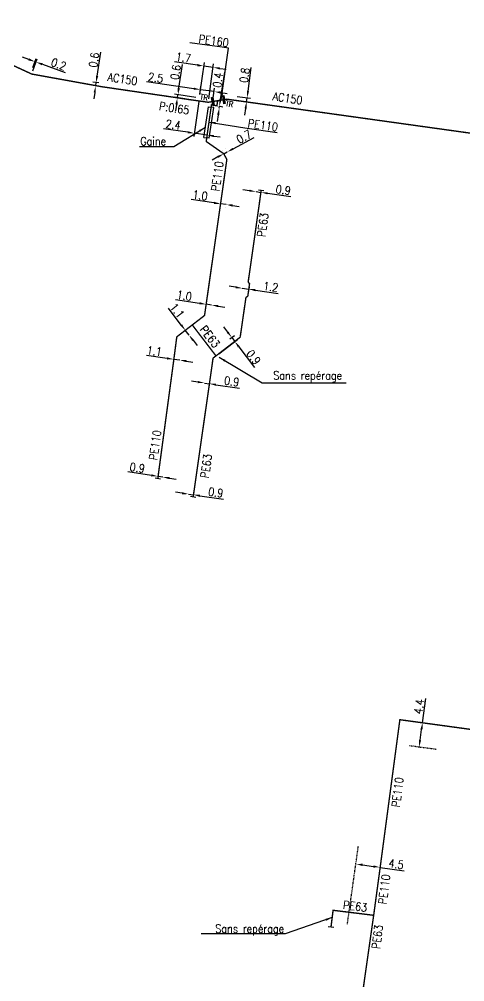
# Model space of a CAD drawing. Header units: millimetres. Extents: x 113999 to 115000, y 123996 to 125006.
# Drawn here: x 114214.8 to 114295.6, y 124723.9 to 124898.4 of the extents above; entities that cross this region are included whole.
import ezdxf
from ezdxf.enums import TextEntityAlignment as Align

# ---------------------------------------------------------------- set-up
doc = ezdxf.new("R2010")
doc.units = ezdxf.units.MM
doc.header["$PDMODE"] = 34
for name, pattern in [('DASHED', [0.75, 0.5, -0.25]), ('L_25_AP', [2000, 1000, 1000]), ('L_25_PE', [2000, 1000, 1000])]:
    doc.linetypes.add(name, pattern=pattern)
doc.layers.get('0').update_dxf_attribs({"linetype": 'CONTINUOUS'})
doc.layers.get('Defpoints').update_dxf_attribs({"linetype": 'CONTINUOUS'})
for name, color, linetype in [('L_150', 1, 'CONTINUOUS'), ('L_340', 7, 'CONTINUOUS'), ('L_400', 7, 'CONTINUOUS')]:
    doc.layers.add(name, color=color, linetype=linetype)
doc.styles.get("Standard").update_dxf_attribs({"font": 'romans.shx', "width": 0.85})
doc.dimstyles.get("Standard").update_dxf_attribs({"dimtxt": 1.5, "dimasz": 1.2, "dimexe": 0.625, "dimexo": 0.625, "dimgap": 0.25, "dimtad": 1, "dimdec": 1, "dimzin": 0, "dimdsep": 46, "dimtxsty": 'Standard', "dimcen": -0.5, "dimadec": 0, "dimazin": 0, "dimtfac": 1, "dimtdec": 1, "dimtmove": 0, "dimatfit": 3, "dimfxl": 0, "dimtolj": 1, "dimtzin": 0, "dimarcsym": 0})

# ---------------------------------------------------------------- blocks, each defined once
blk = doc.blocks.new('*D73')
at = {"layer": 'Defpoints', "color": 0, "linetype": 'Continuous', "transparency": 16777216}
for p in [(114228.76, 124886.89), (114229.86, 124886.72), (114229.77, 124886.13)]:
    blk.add_point(p, dxfattribs=at)
at = {"layer": 'L_150', "color": 0, "linetype": 'Continuous', "lineweight": -2, "transparency": 16777216}
for p, q in [((114228.94, 124888.07), (114229.59, 124892.4)), ((114229.24, 124886.82), (114228.15, 124886.98)), ((114228.68, 124886.29), (114228.76, 124886.89)), ((114229.15, 124886.22), (114228.06, 124886.38)), ((114228.5, 124885.1), (114228.32, 124883.92))]:
    blk.add_line(p, q, dxfattribs=at)
at = {"layer": 'L_150', "color": 0, "linetype": 'Continuous', "transparency": 16777216}
for points in [[(114228.75, 124888.1), (114229.14, 124888.04), (114228.76, 124886.89)], [(114228.3, 124885.13), (114228.69, 124885.07), (114228.68, 124886.29)]]:
    blk.add_solid(points, dxfattribs=at)
at = {"layer": 'L_150', "color": 0, "linetype": 'Continuous', "transparency": 16777216, "insert": (114228.37, 124890.98), "char_height": 1.5, "attachment_point": 5, "rotation": 81.464}
blk.add_mtext('\\A1;0.6', dxfattribs=at)
blk = doc.blocks.new('*D74')
at = {"layer": 'Defpoints', "color": 0, "linetype": 'Continuous', "transparency": 16777216}
for p in [(114217.68, 124890.66), (114217.09, 124889.03), (114217.09, 124888.42)]:
    blk.add_point(p, dxfattribs=at)
at = {"layer": 'L_150', "color": 0, "linetype": 'Continuous', "lineweight": -2, "transparency": 16777216}
for p, q in [((114216.55, 124891.07), (114215.42, 124891.47)), ((114217.3, 124889.62), (114217.89, 124891.25)), ((114217.3, 124889.01), (114218.08, 124891.18)), ((114217.68, 124890.66), (114217.87, 124890.59)), ((114219, 124890.19), (114223.12, 124888.72))]:
    blk.add_line(p, q, dxfattribs=at)
at = {"layer": 'L_150', "color": 0, "linetype": 'Continuous', "transparency": 16777216}
for points in [[(114216.61, 124891.26), (114216.48, 124890.88), (114217.68, 124890.66)], [(114219.07, 124890.38), (114218.93, 124890), (114217.87, 124890.59)]]:
    blk.add_solid(points, dxfattribs=at)
at = {"layer": 'L_150', "color": 0, "linetype": 'Continuous', "transparency": 16777216, "insert": (114221.96, 124890.2), "char_height": 1.5, "attachment_point": 5, "rotation": 340.3438}
blk.add_mtext('\\A1;0.2', dxfattribs=at)
blk = doc.blocks.new('*D75')
at = {"layer": 'Defpoints', "color": 0, "linetype": 'Continuous', "transparency": 16777216}
for p in [(114243.58, 124884.66), (114245.47, 124883.82), (114247.47, 124884.08)]:
    blk.add_point(p, dxfattribs=at)
at = {"layer": 'L_150', "color": 0, "linetype": 'Continuous', "lineweight": -2, "transparency": 16777216}
for p, q in [((114243.76, 124885.85), (114244.4, 124890.17)), ((114244.85, 124883.91), (114242.88, 124884.21)), ((114246.85, 124884.17), (114242.96, 124884.76)), ((114243.5, 124884.12), (114243.58, 124884.66)), ((114243.32, 124882.93), (114243.14, 124881.74))]:
    blk.add_line(p, q, dxfattribs=at)
at = {"layer": 'L_150', "color": 0, "linetype": 'Continuous', "transparency": 16777216}
for points in [[(114243.56, 124885.88), (114243.95, 124885.82), (114243.58, 124884.66)], [(114243.12, 124882.96), (114243.52, 124882.9), (114243.5, 124884.12)]]:
    blk.add_solid(points, dxfattribs=at)
at = {"layer": 'L_150', "color": 0, "linetype": 'Continuous', "transparency": 16777216, "insert": (114243.18, 124888.75), "char_height": 1.5, "attachment_point": 5, "rotation": 81.464}
blk.add_mtext('\\A1;0.6', dxfattribs=at)
blk = doc.blocks.new('*D76')
at = {"layer": 'Defpoints', "color": 0, "linetype": 'Continuous', "transparency": 16777216}
for p in [(114247.47, 124884.08), (114246.56, 124877.69), (114248.89, 124877.36)]:
    blk.add_point(p, dxfattribs=at)
at = {"layer": 'L_150', "color": 0, "linetype": 'Continuous', "lineweight": -2, "transparency": 16777216}
for p, q in [((114247.38, 124883.46), (114246.47, 124877.08)), ((114245.37, 124877.86), (114240.99, 124878.49)), ((114248.89, 124877.36), (114246.56, 124877.69)), ((114250.08, 124877.19), (114251.27, 124877.03))]:
    blk.add_line(p, q, dxfattribs=at)
at = {"layer": 'L_150', "color": 0, "linetype": 'Continuous', "transparency": 16777216}
for points in [[(114245.4, 124878.06), (114245.35, 124877.67), (114246.56, 124877.69)], [(114250.11, 124877.39), (114250.05, 124877), (114248.89, 124877.36)]]:
    blk.add_solid(points, dxfattribs=at)
at = {"layer": 'L_150', "color": 0, "linetype": 'Continuous', "transparency": 16777216, "insert": (114242.73, 124879.25), "char_height": 1.5, "attachment_point": 5, "rotation": 351.8966}
blk.add_mtext('\\A1;2.4', dxfattribs=at)
blk = doc.blocks.new('*D77')
at = {"layer": 'Defpoints', "color": 0, "linetype": 'Continuous', "transparency": 16777216}
for p in [(114248.3, 124889.87), (114247.47, 124884.08), (114249.08, 124883.31)]:
    blk.add_point(p, dxfattribs=at)
at = {"layer": 'L_150', "color": 0, "linetype": 'Continuous', "lineweight": -2, "transparency": 16777216}
for p, q in [((114247.11, 124890.04), (114242.96, 124890.63)), ((114247.56, 124884.7), (114248.38, 124890.49)), ((114249.17, 124883.93), (114250.07, 124890.25)), ((114249.98, 124889.63), (114248.3, 124889.87)), ((114251.17, 124889.46), (114252.36, 124889.29))]:
    blk.add_line(p, q, dxfattribs=at)
at = {"layer": 'L_150', "color": 0, "linetype": 'Continuous', "transparency": 16777216}
for points in [[(114247.14, 124890.24), (114247.08, 124889.84), (114248.3, 124889.87)], [(114251.2, 124889.66), (114251.14, 124889.26), (114249.98, 124889.63)]]:
    blk.add_solid(points, dxfattribs=at)
at = {"layer": 'L_150', "color": 0, "linetype": 'Continuous', "transparency": 16777216, "insert": (114244.58, 124891.41), "char_height": 1.5, "attachment_point": 5, "rotation": 351.8966}
blk.add_mtext('\\A1;1.7', dxfattribs=at)
blk = doc.blocks.new('L_340_19')
at = {"linetype": 'Continuous'}
blk.add_hatch(color=0, dxfattribs=at).paths.add_polyline_path([(0.12, 0.75), (-0.12, 0.75), (-0.12, -0.75), (0.12, -0.75)])
at = {"color": 0, "linetype": 'Continuous'}
blk.add_lwpolyline([(-0.12, 0.75), (0.12, 0.75), (0.12, -0.75), (-0.12, -0.75)], close=True, dxfattribs=at)
at = {"color": 0, "linetype": 'Continuous', "width": 0.75}
for tag, height, flags, p in [('TR', 1, 8, (0, 1.98)), ('DEF_LEG', 1.2, 3, (0, -5)), ('DEF_COUP', 1.2, 3, (0, -7.5)), ('DEF_TYPE', 1.2, 3, (0, -10))]:
    blk.add_attdef(tag, text='', height=height, dxfattribs=dict(at, flags=flags)).set_placement(p, align=Align.MIDDLE)
blk = doc.blocks.new('*D78')
at = {"layer": 'Defpoints', "color": 0, "linetype": 'Continuous', "transparency": 16777216}
for p in [(114250.66, 124882.67), (114251.07, 124882.21), (114251.07, 124882.21)]:
    blk.add_point(p, dxfattribs=at)
at = {"layer": 'L_150', "color": 0, "linetype": 'Continuous', "lineweight": -2, "transparency": 16777216}
for p, q in [((114251.31, 124883.79), (114252.07, 124888.78)), ((114251.07, 124882.21), (114251.13, 124882.6)), ((114251.28, 124882.58), (114251.75, 124882.51)), ((114250.89, 124881.02), (114250.71, 124879.84))]:
    blk.add_line(p, q, dxfattribs=at)
at = {"layer": 'L_150', "color": 0, "linetype": 'Continuous', "transparency": 16777216}
for points in [[(114251.11, 124883.82), (114251.51, 124883.76), (114251.13, 124882.6)], [(114250.69, 124881.05), (114251.09, 124880.99), (114251.07, 124882.21)]]:
    blk.add_solid(points, dxfattribs=at)
at = {"layer": 'L_150', "color": 0, "linetype": 'Continuous', "transparency": 16777216, "insert": (114250.84, 124887.33), "char_height": 1.5, "attachment_point": 5, "rotation": 81.3449}
blk.add_mtext('\\A1;0.4', dxfattribs=at)
blk = doc.blocks.new('*D79')
at = {"layer": 'Defpoints', "color": 0, "linetype": 'Continuous', "transparency": 16777216}
for p in [(114247.69, 124885.59), (114247.47, 124884.08), (114249.91, 124883.47)]:
    blk.add_point(p, dxfattribs=at)
at = {"layer": 'L_340', "color": 0, "linetype": 'Continuous', "lineweight": -2, "transparency": 16777216}
for p, q in [((114246.5, 124885.76), (114237.86, 124886.99)), ((114247.56, 124884.7), (114247.77, 124886.21)), ((114250.16, 124885.24), (114247.69, 124885.59)), ((114250, 124884.09), (114250.25, 124885.86)), ((114251.35, 124885.07), (114252.54, 124884.9))]:
    blk.add_line(p, q, dxfattribs=at)
at = {"layer": 'L_340', "color": 0, "linetype": 'Continuous', "transparency": 16777216}
for points in [[(114246.53, 124885.96), (114246.47, 124885.56), (114247.69, 124885.59)], [(114251.38, 124885.27), (114251.32, 124884.87), (114250.16, 124885.24)]]:
    blk.add_solid(points, dxfattribs=at)
at = {"layer": 'L_340', "color": 0, "linetype": 'Continuous', "transparency": 16777216, "insert": (114239.57, 124887.76), "char_height": 1.5, "attachment_point": 5, "rotation": 351.8966}
blk.add_mtext('\\A1;2.5', dxfattribs=at)
blk = doc.blocks.new('*D80')
at = {"layer": 'Defpoints', "color": 0, "linetype": 'Continuous', "transparency": 16777216}
for p in [(114253.72, 124884.45), (114256.03, 124883.37), (114256.03, 124883.37)]:
    blk.add_point(p, dxfattribs=at)
at = {"layer": 'L_150', "color": 0, "linetype": 'Continuous', "lineweight": -2, "transparency": 16777216}
for p, q in [((114256.3, 124885.31), (114256.9, 124889.63)), ((114254.34, 124884.37), (114256.75, 124884.03)), ((114256.03, 124883.37), (114256.13, 124884.12)), ((114255.86, 124882.19), (114255.69, 124881))]:
    blk.add_line(p, q, dxfattribs=at)
at = {"layer": 'L_150', "color": 0, "linetype": 'Continuous', "transparency": 16777216}
for points in [[(114256.1, 124885.33), (114256.49, 124885.28), (114256.13, 124884.12)], [(114255.66, 124882.21), (114256.06, 124882.16), (114256.03, 124883.37)]]:
    blk.add_solid(points, dxfattribs=at)
at = {"layer": 'L_150', "color": 0, "linetype": 'Continuous', "transparency": 16777216, "insert": (114255.69, 124888.2), "char_height": 1.5, "attachment_point": 5, "rotation": 82.0621}
blk.add_mtext('\\A1;0.8', dxfattribs=at)
blk = doc.blocks.new('*D81')
at = {"layer": 'Defpoints', "color": 0, "linetype": 'Continuous', "transparency": 16777216}
for p in [(114251.91, 124873.97), (114252.52, 124874.3), (114252.52, 124874.3)]:
    blk.add_point(p, dxfattribs=at)
at = {"layer": 'L_150', "color": 0, "linetype": 'Continuous', "lineweight": -2, "transparency": 16777216}
for p, q in [((114253.58, 124874.87), (114257.44, 124876.93)), ((114251.61, 124874.52), (114251.61, 124874.52)), ((114252.23, 124874.85), (114252.23, 124874.85)), ((114250.85, 124873.4), (114249.79, 124872.83)), ((114251.91, 124873.97), (114252.52, 124874.3))]:
    blk.add_line(p, q, dxfattribs=at)
at = {"layer": 'L_150', "color": 0, "linetype": 'Continuous', "transparency": 16777216}
for points in [[(114253.49, 124875.04), (114253.68, 124874.69), (114252.52, 124874.3)], [(114250.76, 124873.58), (114250.94, 124873.23), (114251.91, 124873.97)]]:
    blk.add_solid(points, dxfattribs=at)
at = {"layer": 'L_150', "color": 0, "linetype": 'Continuous', "transparency": 16777216, "insert": (114255.57, 124877.06), "char_height": 1.5, "attachment_point": 5, "rotation": 28.1931}
blk.add_mtext('\\A1;0.7', dxfattribs=at)
blk = doc.blocks.new('*D82')
at = {"layer": 'Defpoints', "color": 0, "linetype": 'Continuous', "transparency": 16777216}
for p in [(114251.32, 124864.9), (114252.31, 124864.76), (114252.31, 124864.76)]:
    blk.add_point(p, dxfattribs=at)
at = {"layer": 'L_150', "color": 0, "linetype": 'Continuous', "lineweight": -2, "transparency": 16777216}
for p, q in [((114250.13, 124865.07), (114245.99, 124865.66)), ((114251.23, 124864.28), (114251.23, 124864.28)), ((114252.31, 124864.76), (114251.32, 124864.9)), ((114252.22, 124864.14), (114252.22, 124864.14)), ((114253.5, 124864.59), (114254.69, 124864.42))]:
    blk.add_line(p, q, dxfattribs=at)
at = {"layer": 'L_150', "color": 0, "linetype": 'Continuous', "transparency": 16777216}
for points in [[(114250.16, 124865.27), (114250.11, 124864.87), (114251.32, 124864.9)], [(114253.53, 124864.79), (114253.47, 124864.39), (114252.31, 124864.76)]]:
    blk.add_solid(points, dxfattribs=at)
at = {"layer": 'L_150', "color": 0, "linetype": 'Continuous', "transparency": 16777216, "insert": (114247.61, 124866.44), "char_height": 1.5, "attachment_point": 5, "rotation": 351.9205}
blk.add_mtext('\\A1;1.0', dxfattribs=at)
blk = doc.blocks.new('*D83')
at = {"layer": 'Defpoints', "color": 0, "linetype": 'Continuous', "transparency": 16777216}
for p in [(114248.71, 124846.68), (114249.7, 124846.54), (114249.7, 124846.54)]:
    blk.add_point(p, dxfattribs=at)
at = {"layer": 'L_150', "color": 0, "linetype": 'Continuous', "lineweight": -2, "transparency": 16777216}
for p, q in [((114247.52, 124846.85), (114243.13, 124847.48)), ((114249.7, 124846.54), (114248.71, 124846.68)), ((114250.88, 124846.37), (114252.07, 124846.19))]:
    blk.add_line(p, q, dxfattribs=at)
at = {"layer": 'L_150', "color": 0, "linetype": 'Continuous', "transparency": 16777216}
for points in [[(114247.55, 124847.05), (114247.49, 124846.65), (114248.71, 124846.68)], [(114250.91, 124846.56), (114250.86, 124846.17), (114249.7, 124846.54)]]:
    blk.add_solid(points, dxfattribs=at)
at = {"layer": 'L_150', "color": 0, "linetype": 'Continuous', "transparency": 16777216, "insert": (114244.75, 124848.26), "char_height": 1.5, "attachment_point": 5, "rotation": 351.8046}
blk.add_mtext('\\A1;1.0', dxfattribs=at)
blk = doc.blocks.new('*D84')
at = {"layer": 'Defpoints', "color": 0, "linetype": 'Continuous', "transparency": 16777216}
for p in [(114244.93, 124841.97), (114245.6, 124841.1), (114245.6, 124841.1)]:
    blk.add_point(p, dxfattribs=at)
at = {"layer": 'L_150', "color": 0, "linetype": 'Continuous', "lineweight": -2, "transparency": 16777216}
for p, q in [((114244.2, 124842.92), (114241.87, 124845.96)), ((114245.6, 124841.1), (114244.93, 124841.97)), ((114246.33, 124840.15), (114247.06, 124839.2))]:
    blk.add_line(p, q, dxfattribs=at)
at = {"layer": 'L_150', "color": 0, "linetype": 'Continuous', "transparency": 16777216}
for points in [[(114244.36, 124843.05), (114244.04, 124842.8), (114244.93, 124841.97)], [(114246.49, 124840.27), (114246.17, 124840.03), (114245.6, 124841.1)]]:
    blk.add_solid(points, dxfattribs=at)
at = {"layer": 'L_150', "color": 0, "linetype": 'Continuous', "transparency": 16777216, "insert": (114243.46, 124845.53), "char_height": 1.5, "attachment_point": 5, "rotation": 307.5286}
blk.add_mtext('\\A1;1.1', dxfattribs=at)
blk = doc.blocks.new('*D85')
at = {"layer": 'Defpoints', "color": 0, "linetype": 'Continuous', "transparency": 16777216}
for p in [(114242.85, 124836.7), (114243.94, 124836.55), (114243.94, 124836.55)]:
    blk.add_point(p, dxfattribs=at)
at = {"layer": 'L_150', "color": 0, "linetype": 'Continuous', "lineweight": -2, "transparency": 16777216}
for p, q in [((114241.66, 124836.87), (114237.87, 124837.4)), ((114243.94, 124836.55), (114242.85, 124836.7)), ((114245.13, 124836.38), (114246.31, 124836.22))]:
    blk.add_line(p, q, dxfattribs=at)
at = {"layer": 'L_150', "color": 0, "linetype": 'Continuous', "transparency": 16777216}
for points in [[(114241.69, 124837.07), (114241.63, 124836.67), (114242.85, 124836.7)], [(114245.15, 124836.58), (114245.1, 124836.19), (114243.94, 124836.55)]]:
    blk.add_solid(points, dxfattribs=at)
at = {"layer": 'L_150', "color": 0, "linetype": 'Continuous', "transparency": 16777216, "insert": (114239.31, 124838.21), "char_height": 1.5, "attachment_point": 5, "rotation": 352.0062}
blk.add_mtext('\\A1;1.1', dxfattribs=at)
blk = doc.blocks.new('L_340_07')
at = {"color": 0, "linetype": 'Continuous', "const_width": 0.25, "flags": 128}
blk.add_lwpolyline([(0, 0), (0.35, 0)], dxfattribs=at)
at = {"color": 0, "linetype": 'Continuous', "flags": 128}
blk.add_lwpolyline([(0.35, -0.5), (0.35, 0.5)], dxfattribs=at)
at = {"color": 0, "linetype": 'Continuous', "width": 0.75, "flags": 3}
for tag, p in [('DEF_LEG', (0.72, -3.47)), ('DEF_COUP', (0.72, -5.97)), ('DEF_TYPE', (0.72, -8.47))]:
    blk.add_attdef(tag, text='', height=1.2, dxfattribs=at).set_placement(p, align=Align.MIDDLE)
blk = doc.blocks.new('*D86')
at = {"layer": 'Defpoints', "color": 0, "linetype": 'Continuous', "transparency": 16777216}
for p in [(114239.99, 124815.48), (114240.88, 124815.35), (114240.88, 124815.35)]:
    blk.add_point(p, dxfattribs=at)
at = {"layer": 'L_340', "color": 0, "linetype": 'Continuous', "lineweight": -2, "transparency": 16777216}
for p, q in [((114238.8, 124815.66), (114234.53, 124816.29)), ((114240.88, 124815.35), (114239.99, 124815.48)), ((114242.06, 124815.17), (114243.25, 124815))]:
    blk.add_line(p, q, dxfattribs=at)
at = {"layer": 'L_340', "color": 0, "linetype": 'Continuous', "transparency": 16777216}
for points in [[(114238.83, 124815.86), (114238.77, 124815.46), (114239.99, 124815.48)], [(114242.09, 124815.37), (114242.03, 124814.97), (114240.88, 124815.35)]]:
    blk.add_solid(points, dxfattribs=at)
at = {"layer": 'L_340', "color": 0, "linetype": 'Continuous', "transparency": 16777216, "insert": (114236.22, 124817.05), "char_height": 1.5, "attachment_point": 5, "rotation": 351.5413}
blk.add_mtext('\\A1;0.9', dxfattribs=at)
blk = doc.blocks.new('*D87')
at = {"layer": 'Defpoints', "color": 0, "linetype": 'Continuous', "transparency": 16777216}
for p in [(114245.52, 124812.27), (114246.41, 124812.14), (114246.41, 124812.14)]:
    blk.add_point(p, dxfattribs=at)
at = {"layer": 'L_340', "color": 0, "linetype": 'Continuous', "lineweight": -2, "transparency": 16777216}
for p, q in [((114244.33, 124812.44), (114243.14, 124812.61)), ((114245.52, 124812.27), (114246.41, 124812.14)), ((114247.59, 124811.97), (114251.86, 124811.36))]:
    blk.add_line(p, q, dxfattribs=at)
at = {"layer": 'L_340', "color": 0, "linetype": 'Continuous', "transparency": 16777216}
for points in [[(114244.36, 124812.63), (114244.3, 124812.24), (114245.52, 124812.27)], [(114247.62, 124812.17), (114247.57, 124811.77), (114246.41, 124812.14)]]:
    blk.add_solid(points, dxfattribs=at)
at = {"layer": 'L_340', "color": 0, "linetype": 'Continuous', "transparency": 16777216, "insert": (114250.46, 124812.57), "char_height": 1.5, "attachment_point": 5, "rotation": 351.8375}
blk.add_mtext('\\A1;0.9', dxfattribs=at)
blk = doc.blocks.new('*D88')
at = {"layer": 'Defpoints', "color": 0, "linetype": 'Continuous', "transparency": 16777216}
for p in [(114249.54, 124834.01), (114248.41, 124832.41), (114248.41, 124832.41)]:
    blk.add_point(p, dxfattribs=at)
at = {"layer": 'L_150', "color": 0, "linetype": 'Continuous', "lineweight": -2, "transparency": 16777216}
for p, q in [((114247.22, 124832.58), (114246.03, 124832.75)), ((114249.45, 124833.39), (114249.21, 124831.66)), ((114248.41, 124832.41), (114249.3, 124832.28)), ((114250.48, 124832.11), (114254.75, 124831.5))]:
    blk.add_line(p, q, dxfattribs=at)
at = {"layer": 'L_150', "color": 0, "linetype": 'Continuous', "transparency": 16777216}
for points in [[(114247.25, 124832.78), (114247.19, 124832.38), (114248.41, 124832.41)], [(114250.51, 124832.31), (114250.46, 124831.91), (114249.3, 124832.28)]]:
    blk.add_solid(points, dxfattribs=at)
at = {"layer": 'L_150', "color": 0, "linetype": 'Continuous', "transparency": 16777216, "insert": (114253.35, 124832.71), "char_height": 1.5, "attachment_point": 5, "rotation": 351.8375}
blk.add_mtext('\\A1;0.9', dxfattribs=at)
blk = doc.blocks.new('*D89')
at = {"layer": 'Defpoints', "color": 0, "linetype": 'Continuous', "transparency": 16777216}
for p in [(114256.58, 124850.4), (114255.25, 124849.59), (114256.44, 124849.42)]:
    blk.add_point(p, dxfattribs=at)
at = {"layer": 'L_150', "color": 0, "linetype": 'Continuous', "lineweight": -2, "transparency": 16777216}
for p, q in [((114254.06, 124849.76), (114252.88, 124849.94)), ((114255.25, 124849.59), (114256.44, 124849.42)), ((114256.49, 124849.78), (114256.35, 124848.8)), ((114257.63, 124849.25), (114261.77, 124848.65))]:
    blk.add_line(p, q, dxfattribs=at)
at = {"layer": 'L_150', "color": 0, "linetype": 'Continuous', "transparency": 16777216}
for points in [[(114254.09, 124849.96), (114254.04, 124849.57), (114255.25, 124849.59)], [(114257.66, 124849.45), (114257.6, 124849.05), (114256.44, 124849.42)]]:
    blk.add_solid(points, dxfattribs=at)
at = {"layer": 'L_150', "color": 0, "linetype": 'Continuous', "transparency": 16777216, "insert": (114260.44, 124849.85), "char_height": 1.5, "attachment_point": 5, "rotation": 351.7822}
blk.add_mtext('\\A1;1.2', dxfattribs=at)
blk = doc.blocks.new('*D90')
at = {"layer": 'Defpoints', "color": 0, "linetype": 'Continuous', "transparency": 16777216}
for p in [(114257.75, 124867.11), (114258.64, 124866.98), (114258.64, 124866.98)]:
    blk.add_point(p, dxfattribs=at)
at = {"layer": 'L_340', "color": 0, "linetype": 'Continuous', "lineweight": -2, "transparency": 16777216}
for p, q in [((114256.56, 124867.28), (114255.37, 124867.44)), ((114257.75, 124867.11), (114258.64, 124866.98)), ((114259.82, 124866.82), (114264.09, 124866.21))]:
    blk.add_line(p, q, dxfattribs=at)
at = {"layer": 'L_340', "color": 0, "linetype": 'Continuous', "transparency": 16777216}
for points in [[(114256.59, 124867.47), (114256.53, 124867.08), (114257.75, 124867.11)], [(114259.85, 124867.01), (114259.8, 124866.62), (114258.64, 124866.98)]]:
    blk.add_solid(points, dxfattribs=at)
at = {"layer": 'L_340', "color": 0, "linetype": 'Continuous', "transparency": 16777216, "insert": (114262.69, 124867.42), "char_height": 1.5, "attachment_point": 5, "rotation": 351.9649}
blk.add_mtext('\\A1;0.9', dxfattribs=at)
blk = doc.blocks.new('*D91')
at = {"layer": 'Defpoints', "color": 0, "linetype": 'Continuous', "ltscale": 0.5, "transparency": 16777216}
for p in [(114252.52, 124840.04), (114253.35, 124840.66), (114250.49, 124837.33)]:
    blk.add_point(p, dxfattribs=at)
at = {"layer": 'L_150', "color": 0, "linetype": 'Continuous', "lineweight": -2, "ltscale": 0.5, "transparency": 16777216}
for p, q in [((114252.62, 124841.62), (114251.9, 124842.58)), ((114250.98, 124837.71), (114254.41, 124840.3)), ((114253.01, 124840.41), (114253.85, 124841.04)), ((114253.35, 124840.66), (114253.91, 124839.92)), ((114254.63, 124838.97), (114257.46, 124835.24))]:
    blk.add_line(p, q, dxfattribs=at)
at = {"layer": 'L_150', "color": 0, "linetype": 'Continuous', "ltscale": 0.5, "transparency": 16777216}
for points in [[(114252.78, 124841.74), (114252.46, 124841.5), (114253.35, 124840.66)], [(114254.79, 124839.09), (114254.47, 124838.85), (114253.91, 124839.92)]]:
    blk.add_solid(points, dxfattribs=at)
at = {"layer": 'L_150', "color": 0, "linetype": 'Continuous', "ltscale": 0.5, "transparency": 16777216, "insert": (114257.31, 124837.08), "char_height": 1.5, "attachment_point": 5, "rotation": 307.131}
blk.add_mtext('\\A1;0.9', dxfattribs=at)
blk = doc.blocks.new('*D336')
at = {"layer": 'Defpoints', "color": 0, "linetype": 'Continuous', "ltscale": 0.5, "transparency": 16777216}
for p in [(114287.94, 124770.81), (114287.33, 124766.45), (114287.33, 124766.45)]:
    blk.add_point(p, dxfattribs=at)
at = {"layer": 'L_150', "color": 0, "linetype": 'Continuous', "lineweight": -2, "ltscale": 0.5, "transparency": 16777216}
for p, q in [((114287.94, 124770.81), (114288.55, 124775.2)), ((114287.5, 124767.64), (114287.78, 124769.62))]:
    blk.add_line(p, q, dxfattribs=at)
at = {"layer": 'L_150', "color": 0, "linetype": 'Continuous', "ltscale": 0.5, "transparency": 16777216}
for points in [[(114287.58, 124769.65), (114287.97, 124769.6), (114287.94, 124770.81)], [(114287.3, 124767.67), (114287.7, 124767.61), (114287.33, 124766.45)]]:
    blk.add_solid(points, dxfattribs=at)
at = {"layer": 'L_150', "color": 0, "linetype": 'Continuous', "ltscale": 0.5, "transparency": 16777216, "insert": (114287.34, 124773.74), "char_height": 1.5, "attachment_point": 5, "rotation": 82.0531}
blk.add_mtext('\\A1;4.4', dxfattribs=at)
blk = doc.blocks.new('*D339')
at = {"layer": 'Defpoints', "color": 0, "linetype": 'Continuous', "ltscale": 0.5, "transparency": 16777216}
for p in [(114275.86, 124745.22), (114275.86, 124745.22), (114280.27, 124744.6)]:
    blk.add_point(p, dxfattribs=at)
at = {"layer": 'L_150', "color": 0, "linetype": 'Continuous', "lineweight": -2, "ltscale": 0.5, "transparency": 16777216}
for p, q in [((114277.05, 124745.05), (114279.08, 124744.76)), ((114280.27, 124744.6), (114284.6, 124743.98))]:
    blk.add_line(p, q, dxfattribs=at)
at = {"layer": 'L_150', "color": 0, "linetype": 'Continuous', "ltscale": 0.5, "transparency": 16777216}
for points in [[(114277.08, 124745.25), (114277.02, 124744.85), (114275.86, 124745.22)], [(114279.11, 124744.96), (114279.05, 124744.57), (114280.27, 124744.6)]]:
    blk.add_solid(points, dxfattribs=at)
at = {"layer": 'L_150', "color": 0, "linetype": 'Continuous', "ltscale": 0.5, "transparency": 16777216, "insert": (114283.17, 124745.2), "char_height": 1.5, "attachment_point": 5, "rotation": 351.953}
blk.add_mtext('\\A1;4.5', dxfattribs=at)

msp = doc.modelspace()

# ---------------------------------------------------------------- linework, layer by layer
at = {"layer": 'L_150', "linetype": 'L_25_AP', "ltscale": 0.5, "const_width": 0.25}
for points in [[(114154.03, 124909.94), (114157.34, 124916.72), (114175.12, 124908.58), (114175.12, 124908.58), (114187.08, 124902.68), (114199.92, 124896.38), (114211.64, 124890.93), (114217.09, 124888.42), (114229.77, 124886.13), (114242.88, 124884.21), (114245.47, 124883.82), (114249.08, 124883.31), (114249.92, 124883.45)], [(114251.94, 124883.78), (114252.46, 124883.87), (114256.03, 124883.37), (114327.46, 124873.41), (114332.9, 124872.96), (114339.32, 124872.06), (114342.2, 124871.66), (114343.32, 124870.08), (114363.12, 124867.97), (114387.27, 124865.47), (114399.32, 124864.01), (114402.88, 124863.61), (114416.91, 124862.03), (114431.07, 124857.68)]]:
    msp.add_lwpolyline(points, dxfattribs=at)
at = {"layer": 'L_150', "linetype": 'L_25_PE', "ltscale": 0.5, "const_width": 0.25}
for points in [[(114250.79, 124883.59), (114250.66, 124882.67), (114249.67, 124882.83), (114248.72, 124876.2), (114251.91, 124873.97), (114252.46, 124872.93), (114251.32, 124864.9), (114248.71, 124846.68), (114248.43, 124844.73, -0.19563), (114248.35, 124844.6), (114247.44, 124843.9), (114246.19, 124842.94), (114244.93, 124841.97), (114243.45, 124840.83, 0.199345), (114243.37, 124840.7), (114242.85, 124836.7), (114239.99, 124815.48)], [(114258.64, 124866.98), (114257.08, 124855.93), (114256.33, 124850.74), (114256.58, 124850.4), (114256.26, 124848.16), (114255.98, 124847.96, 0.198912), (114255.91, 124847.83), (114254.89, 124840.79, -0.195516), (114254.81, 124840.66), (114250.49, 124837.33), (114250.03, 124836.98, 0.195767), (114249.95, 124836.85), (114249.3, 124832.28), (114246.41, 124812.14)]]:
    msp.add_lwpolyline(points, format="xyb", dxfattribs=at)
for points in [[(114249.92, 124883.45), (114250.79, 124883.59), (114251.94, 124883.78)], [(114250.49, 124837.33), (114246.19, 124842.94)], [(114389.77, 124756.86), (114385.43, 124757.5), (114378.71, 124758.48), (114377.85, 124758.41), (114359.35, 124760.97), (114342.06, 124762.66), (114325.75, 124764.97), (114324.04, 124765.22), (114322.14, 124767.58), (114320.39, 124769.74), (114320.74, 124772.14), (114321.36, 124776.37), (114317.42, 124776.93), (114313.51, 124777.49), (114312.98, 124773.31), (114312.63, 124771.03), (114308.52, 124768), (114306.64, 124768.25), (114287.94, 124770.81), (114283.84, 124771.37), (114280.27, 124744.6), (114279.09, 124735.91), (114275.19, 124708.56)], [(114271.4, 124734.18), (114271.73, 124736.82), (114279.09, 124735.91)]]:
    msp.add_lwpolyline(points, dxfattribs=at)
at = {"layer": 'L_150', "color": 7, "linetype": 'DASHED', "ltscale": 0.05, "flags": 128}
for points in [[(114285.57, 124766.7), (114287.33, 124766.45), (114290.47, 124766.03)], [(114274.32, 124734.29), (114275.86, 124745.22), (114276.33, 124748.54)]]:
    msp.add_lwpolyline(points, dxfattribs=at)
at = {"layer": 'L_400', "color": 7, "linetype": 'CONTINUOUS'}
for p, q in [((114248.29, 124876.95), (114249.12, 124882.5)), ((114249.12, 124882.5), (114249.61, 124882.43)), ((114249.28, 124876.8), (114250.11, 124882.36)), ((114250.11, 124882.36), (114249.61, 124882.43)), ((114248.29, 124876.95), (114248.79, 124876.87)), ((114249.28, 124876.8), (114248.79, 124876.87))]:
    msp.add_line(p, q, dxfattribs=at)

# ---------------------------------------------------------------- block references
at = {"layer": 'L_340'}
ref = msp.add_blockref('L_340_19', (114249.91, 124883.47), dxfattribs=dict(at, rotation=8.880212008678024))
ref.add_attrib('TR', 'TR', dxfattribs={"layer": '0', "color": 0, "linetype": 'Continuous', "height": 1, "rotation": 351.351, "width": 0.75, "flags": 8}).set_placement((114248.32, 124884.22), align=Align.MIDDLE)
ref = msp.add_blockref('L_340_19', (114251.94, 124883.78), dxfattribs=dict(at, rotation=8.880212008909702))
ref.add_attrib('TR', 'TR', dxfattribs={"layer": '0', "color": 0, "linetype": 'Continuous', "height": 1, "rotation": 351.351, "width": 0.75, "flags": 8}).set_placement((114252.93, 124883.01), align=Align.MIDDLE)
for p, rotation in [((114258.64, 124866.98), 81.5413186823233), ((114239.99, 124815.48), 261.5413186823233), ((114246.41, 124812.14), 261.5413186822007)]:
    msp.add_blockref('L_340_07', p, dxfattribs=dict(at, rotation=rotation))
at = {"layer": 'L_340', "ltscale": 0.5, "rotation": 262.9171576860387}
msp.add_blockref('L_340_07', (114271.4, 124734.18), dxfattribs=at)

# ---------------------------------------------------------------- texts
at = {"layer": 'L_150', "linetype": 'Continuous', "width": 0.85}
for s, rotation, p in [('AC150', 351.4647, (114233.55, 124887.52)), ('AC150', 351.4647, (114263.49, 124884.03)), ('PE110', 81.9416, (114250.74, 124869.89)), ('PE63', 81.8375, (114258.98, 124861.07)), ('PE63', 307.4937, (114249.4, 124840.81)), ('PE110', 81.9416, (114239.46, 124821.15)), ('PE63', 81.8375, (114248.72, 124817.35))]:
    msp.add_text(s, height=1.5, rotation=rotation, dxfattribs=at).set_placement(p, align=Align.MIDDLE)
at = {"layer": 'L_150', "linetype": 'Continuous', "ltscale": 0.5, "width": 0.85}
for s, rotation, p in [('P:0.65', 351.3449, (114240.08, 124881.92)), ('PE110', 82.7341, (114283.82, 124755.43)), ('PE110', 82.7341, (114281.4, 124737.82)), ('PE63', 352.9172, (114273.48, 124737.08)), ('PE63', 82.7341, (114280.23, 124729.73))]:
    msp.add_text(s, height=1.5, rotation=rotation, dxfattribs=at).set_placement(p)
at = {"layer": 'L_150', "linetype": 'Continuous', "char_height": 1.5, "attachment_point": 9, "rotation": 351.9611}
for s, insert in [('PE160', (114252.69, 124893.32)), ('PE110', (114261.61, 124878.03))]:
    msp.add_mtext(s, dxfattribs=dict(at, insert=insert))
at = {"layer": 'L_150', "linetype": 'Continuous', "ltscale": 0.5, "char_height": 1.5, "attachment_point": 9}
for insert in [(114273.35, 124832.54), (114262.84, 124732.23)]:
    msp.add_mtext('\\A1;Sans repérage', dxfattribs=dict(at, insert=insert))
at = {"layer": 'L_400', "linetype": 'Continuous', "insert": (114241.42, 124875.49), "char_height": 1.5, "attachment_point": 9}
msp.add_mtext('Gaine', dxfattribs=at)

# ---------------------------------------------------------------- dimensions: what is measured, and where the dimension line sits
at = {"layer": 'L_150', "linetype": 'Continuous'}
for base, p1, p2, angle, picture, middle in [((114228.76, 124886.89), (114229.77, 124886.13), (114229.86, 124886.72), 261.464, '*D73', (114229.36, 124890.83)), ((114248.3, 124889.87), (114249.08, 124883.31), (114247.47, 124884.08), 351.8966, '*D77', (114244.44, 124890.42)), ((114217.68, 124890.66), (114217.09, 124888.42), (114217.09, 124889.03), 340.3438, '*D74', (114221.62, 124889.25)), ((114243.58, 124884.66), (114245.47, 124883.82), (114247.47, 124884.08), 261.464, '*D75', (114244.17, 124888.61)), ((114251.07, 124882.21), (114250.66, 124882.67), (114251.07, 124882.21), 261.3449, '*D78', (114251.83, 124887.18)), ((114256.03, 124883.37), (114253.72, 124884.45), (114256.03, 124883.37), 262.0621, '*D80', (114256.68, 124888.06)), ((114246.56, 124877.69), (114248.89, 124877.36), (114247.47, 124884.08), 351.8966, '*D76', (114242.59, 124878.26)), ((114252.52, 124874.3), (114251.91, 124873.97), (114252.52, 124874.3), 28.1931, '*D81', (114256.04, 124876.18)), ((114252.31, 124864.76), (114251.32, 124864.9), (114252.31, 124864.76), 351.9205, '*D82', (114247.47, 124865.45)), ((114256.44, 124849.42), (114255.25, 124849.59), (114256.58, 124850.4), 351.7822, '*D89', (114260.29, 124848.86)), ((114249.7, 124846.54), (114248.71, 124846.68), (114249.7, 124846.54), 351.8046, '*D83', (114244.61, 124847.27)), ((114245.6, 124841.1), (114244.93, 124841.97), (114245.6, 124841.1), 307.5286, '*D84', (114242.67, 124844.92)), ((114243.94, 124836.55), (114242.85, 124836.7), (114243.94, 124836.55), 352.0062, '*D85', (114239.17, 124837.22)), ((114248.41, 124832.41), (114249.54, 124834.01), (114248.41, 124832.41), 351.8375, '*D88', (114253.21, 124831.72))]:
    dim = msp.add_linear_dim(base=base, p1=p1, p2=p2, angle=angle, dimstyle='Standard', dxfattribs=at)
    dim.commit()
    dim.dimension.update_dxf_attribs({"geometry": picture, "text_midpoint": middle, "dimtype": 160})
at = {"layer": 'L_150', "linetype": 'Continuous', "ltscale": 0.5}
for base, p1, p2, angle, picture, middle in [((114253.35, 124840.66), (114250.49, 124837.33), (114252.52, 124840.04), 307.131, '*D91', (114256.52, 124836.48)), ((114287.33, 124766.45), (114287.94, 124770.81), (114287.33, 124766.45), 82.0531, '*D336', (114288.33, 124773.6)), ((114275.86, 124745.22), (114280.27, 124744.6), (114275.86, 124745.22), 351.953, '*D339', (114283.03, 124744.21))]:
    dim = msp.add_linear_dim(base=base, p1=p1, p2=p2, angle=angle, dimstyle='Standard', dxfattribs=at)
    dim.commit()
    dim.dimension.update_dxf_attribs({"geometry": picture, "text_midpoint": middle, "dimtype": 160})
at = {"layer": 'L_340', "linetype": 'Continuous'}
for base, p1, p2, angle, picture, middle in [((114247.69, 124885.59), (114249.91, 124883.47), (114247.47, 124884.08), 351.8966, '*D79', (114239.43, 124886.77)), ((114258.64, 124866.98), (114257.75, 124867.11), (114258.64, 124866.98), 351.9649, '*D90', (114262.55, 124866.43)), ((114240.88, 124815.35), (114239.99, 124815.48), (114240.88, 124815.35), 351.5413, '*D86', (114236.07, 124816.06)), ((114246.41, 124812.14), (114245.52, 124812.27), (114246.41, 124812.14), 351.8375, '*D87', (114250.32, 124811.58))]:
    dim = msp.add_linear_dim(base=base, p1=p1, p2=p2, angle=angle, dimstyle='Standard', dxfattribs=at)
    dim.commit()
    dim.dimension.update_dxf_attribs({"geometry": picture, "text_midpoint": middle, "dimtype": 160})

# ---------------------------------------------------------------- leaders
at = {"layer": 'L_150', "linetype": 'Continuous', "annotation_type": 0, "has_hookline": 1, "text_width": 5.65, "horizontal_direction": (0.990173, -0.139846, 0)}
for points, hookline_direction in [([(114251.44, 124883.74), (114252.79, 124893.1), (114251.6, 124893.27)], 1), ([(114249.25, 124879.72), (114255.72, 124878.68)], 0)]:
    msp.add_leader(points, dimstyle='Standard', dxfattribs=dict(at, hookline_direction=hookline_direction))
at = {"layer": 'L_150', "linetype": 'Continuous', "ltscale": 0.5, "annotation_type": 0, "has_hookline": 1, "text_width": 13.78}
for points, hookline_direction in [([(114251.06, 124837.07), (114258.88, 124832.43), (114260.08, 124832.43)], 0), ([(114271.56, 124735.5), (114263.01, 124732.57), (114261.81, 124732.57)], 1)]:
    msp.add_leader(points, dimstyle='Standard', override={"dimgap": 0.25, "dimtad": 1}, dxfattribs=dict(at, hookline_direction=hookline_direction))
at = {"layer": 'L_400', "linetype": 'Continuous', "annotation_type": 0, "has_hookline": 1, "hookline_direction": 1, "text_width": 4.8}
msp.add_leader([(114248.56, 124878.75), (114242.87, 124875.24), (114241.67, 124875.24)], dimstyle='Standard', dxfattribs=at)

doc.saveas('drawing.dxf')
